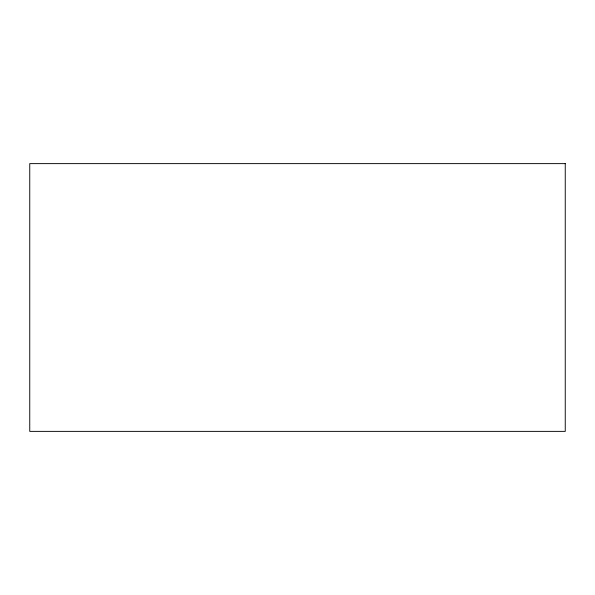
<?xml version="1.0" encoding="UTF-8"?>
<svg xmlns="http://www.w3.org/2000/svg" width="595" height="595" viewBox="0 0 595 595"><rect width="100%" height="100%" fill="white"/><g stroke="black" fill="none" stroke-linecap="round" stroke-linejoin="round"><path stroke-width="0.89" d="M565.25 163.625L29.75 163.625L29.75 431.375L565.25 431.375L565.25 163.625"/></g></svg>
